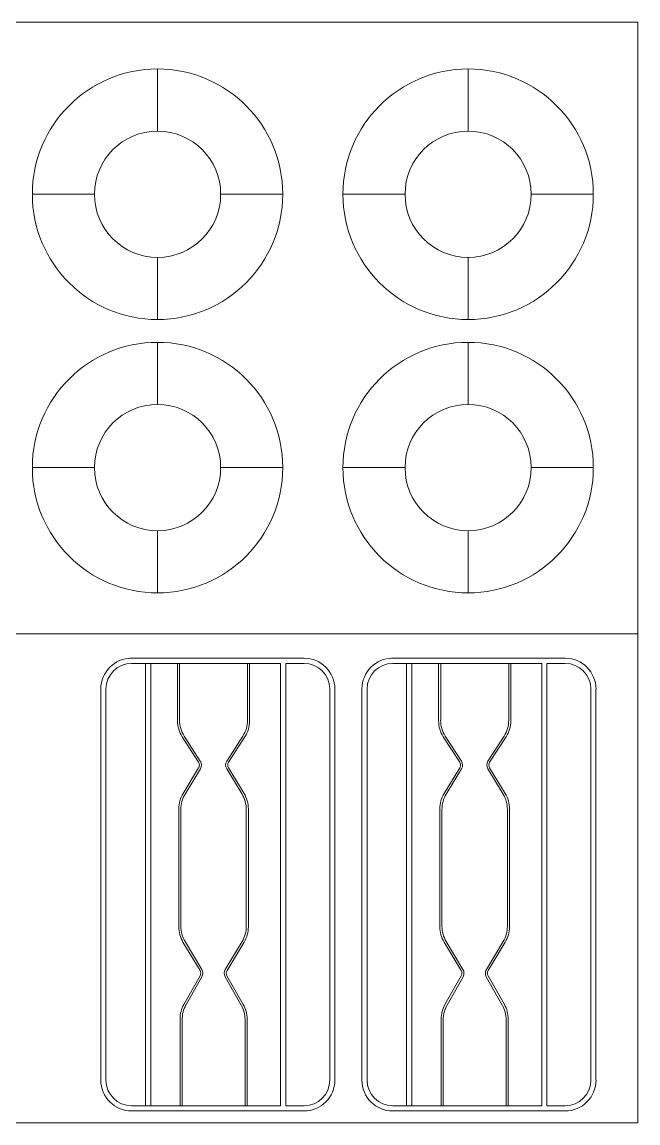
# Model space of a CAD drawing. Header units: inches. Extents: x -2770 to 3095, y -2847 to 3009.
# Drawn here: x 44.944 to 45.347, y 113.399 to 114.119 of the extents above; entities that cross this region are included whole.
import ezdxf

# ---------------------------------------------------------------- set-up
doc = ezdxf.new("R2010")
doc.units = ezdxf.units.IN
doc.header["$LTSCALE"] = 0.1
doc.header["$MEASUREMENT"] = 0
doc.layers.add('ARREDI attrezzature - furniture', color=175, linetype='Continuous', lineweight=9)

msp = doc.modelspace()

# ---------------------------------------------------------------- linework, layer by layer
at = {"layer": 'ARREDI attrezzature - furniture'}
for p, q in [((45.34737, 114.11897), (44.22346, 114.11897)), ((45.34737, 114.11897), (45.34737, 113.39897)), ((45.03302, 114.08826), (45.03302, 114.04762)), ((45.23622, 114.08826), (45.23622, 114.04762)), ((44.9511, 114.00634), (44.99173, 114.00634)), ((45.11494, 114.00634), (45.07431, 114.00634)), ((45.15429, 114.00634), (45.19493, 114.00634)), ((45.31814, 114.00634), (45.2775, 114.00634)), ((45.03302, 113.92441), (45.03302, 113.96505)), ((45.23622, 113.92441), (45.23622, 113.96505)), ((45.03302, 113.90949), (45.03302, 113.86886)), ((45.23622, 113.90949), (45.23622, 113.86886)), ((44.9511, 113.82757), (44.99173, 113.82757)), ((45.11494, 113.82757), (45.07431, 113.82757)), ((45.15429, 113.82757), (45.19493, 113.82757)), ((45.31814, 113.82757), (45.2775, 113.82757)), ((45.03302, 113.74565), (45.03302, 113.78628)), ((45.23622, 113.74565), (45.23622, 113.78628)), ((45.34737, 113.71897), (44.22346, 113.71897)), ((45.01515, 113.70294), (45.12886, 113.70294)), ((45.186, 113.70294), (45.29971, 113.70294)), ((45.01608, 113.69957), (45.11352, 113.69957)), ((45.02515, 113.69957), (45.02515, 113.4102)), ((45.02852, 113.69957), (45.02852, 113.4102)), ((45.04607, 113.66199), (45.04607, 113.69957)), ((45.04741, 113.6624), (45.04741, 113.69957)), ((45.09192, 113.6624), (45.09192, 113.69957)), ((45.09326, 113.66199), (45.09326, 113.69957)), ((45.11352, 113.69957), (45.11352, 113.4102)), ((45.11689, 113.69957), (45.12886, 113.69957)), ((45.11689, 113.69957), (45.11689, 113.4102)), ((45.18693, 113.69957), (45.28437, 113.69957)), ((45.196, 113.69957), (45.196, 113.4102)), ((45.19937, 113.69957), (45.19937, 113.4102)), ((45.21692, 113.66199), (45.21692, 113.69957)), ((45.21826, 113.6624), (45.21826, 113.69957)), ((45.26277, 113.6624), (45.26277, 113.69957)), ((45.26411, 113.66199), (45.26411, 113.69957)), ((45.28437, 113.69957), (45.28437, 113.4102)), ((45.28773, 113.69957), (45.28773, 113.4102)), ((45.28773, 113.69957), (45.29971, 113.69957)), ((44.99589, 113.42702), (44.99589, 113.68275)), ((44.99926, 113.42702), (44.99926, 113.68275)), ((45.14568, 113.68275), (45.14568, 113.42702)), ((45.14905, 113.68275), (45.14905, 113.42702)), ((45.16674, 113.42702), (45.16674, 113.68275)), ((45.1701, 113.42702), (45.1701, 113.68275)), ((45.31653, 113.68275), (45.31653, 113.42702)), ((45.31989, 113.68275), (45.31989, 113.42702)), ((45.05988, 113.63485), (45.04912, 113.65158)), ((45.06101, 113.63557), (45.05046, 113.65199)), ((45.07832, 113.63557), (45.08887, 113.65199)), ((45.07945, 113.63485), (45.0902, 113.65158)), ((45.23073, 113.63485), (45.21997, 113.65158)), ((45.23186, 113.63557), (45.22131, 113.65199)), ((45.24917, 113.63557), (45.25971, 113.65199)), ((45.2503, 113.63485), (45.26105, 113.65158)), ((45.04971, 113.61444), (45.05992, 113.63128)), ((45.05105, 113.61407), (45.06107, 113.63058)), ((45.08828, 113.61407), (45.07825, 113.63058)), ((45.08962, 113.61444), (45.0794, 113.63128)), ((45.22056, 113.61444), (45.23077, 113.63128)), ((45.2219, 113.61407), (45.23192, 113.63058)), ((45.25912, 113.61407), (45.2491, 113.63058)), ((45.26047, 113.61444), (45.25025, 113.63128)), ((45.04691, 113.5272), (45.04691, 113.60445)), ((45.04826, 113.52757), (45.04826, 113.60408)), ((45.09107, 113.52757), (45.09107, 113.60408)), ((45.09242, 113.5272), (45.09242, 113.60445)), ((45.21776, 113.5272), (45.21776, 113.60445)), ((45.21911, 113.52757), (45.21911, 113.60408)), ((45.26192, 113.52757), (45.26192, 113.60408)), ((45.26326, 113.5272), (45.26326, 113.60445)), ((45.06083, 113.49865), (45.04965, 113.51729)), ((45.06199, 113.49934), (45.051, 113.51767)), ((45.07734, 113.49934), (45.08833, 113.51767)), ((45.07849, 113.49865), (45.08967, 113.51729)), ((45.23168, 113.49865), (45.2205, 113.51729)), ((45.23284, 113.49934), (45.22185, 113.51767)), ((45.24819, 113.49934), (45.25918, 113.51767)), ((45.24934, 113.49865), (45.26052, 113.51729)), ((45.05024, 113.47649), (45.06088, 113.49526)), ((45.05159, 113.47613), (45.06205, 113.4946)), ((45.08774, 113.47613), (45.07728, 113.4946)), ((45.08909, 113.47649), (45.07845, 113.49526)), ((45.22109, 113.47649), (45.23173, 113.49526)), ((45.22244, 113.47613), (45.2329, 113.4946)), ((45.25859, 113.47613), (45.24813, 113.4946)), ((45.25993, 113.47649), (45.2493, 113.49526)), ((45.04774, 113.4102), (45.04774, 113.46699)), ((45.04909, 113.4102), (45.04909, 113.46664)), ((45.09024, 113.4102), (45.09024, 113.46664)), ((45.09159, 113.4102), (45.09159, 113.46699)), ((45.21859, 113.4102), (45.21859, 113.46699)), ((45.21994, 113.4102), (45.21994, 113.46664)), ((45.26109, 113.4102), (45.26109, 113.46664)), ((45.26244, 113.4102), (45.26244, 113.46699)), ((45.11352, 113.4102), (45.01608, 113.4102)), ((45.12886, 113.4102), (45.11689, 113.4102)), ((45.28437, 113.4102), (45.18693, 113.4102)), ((45.29971, 113.4102), (45.28773, 113.4102)), ((45.12886, 113.40683), (45.01608, 113.40683)), ((45.29971, 113.40683), (45.18693, 113.40683)), ((45.34737, 113.39897), (44.22346, 113.39897))]:
    msp.add_line(p, q, dxfattribs=at)
for centre, radius in [((45.03302, 114.00634), 0.08192), ((45.23622, 114.00634), 0.08192), ((45.03302, 114.00634), 0.04129), ((45.23622, 114.00634), 0.04129), ((45.03302, 113.82757), 0.08192), ((45.23622, 113.82757), 0.08192), ((45.03302, 113.82757), 0.04129), ((45.23622, 113.82757), 0.04129)]:
    msp.add_circle(centre, radius, dxfattribs=at)
for centre, radius, start, end in [((45.01608, 113.68275), 0.02019, 90, 180), ((45.12886, 113.68275), 0.02019, 0, 90), ((45.18693, 113.68275), 0.02019, 90, 180), ((45.29971, 113.68275), 0.02019, 0, 90), ((45.01608, 113.68275), 0.01682, 90, 180), ((45.12886, 113.68275), 0.01682, 0, 90), ((45.18693, 113.68275), 0.01682, 90, 180), ((45.29971, 113.68275), 0.01682, 0, 90), ((45.06533, 113.66199), 0.01926, 180, 212.72098), ((45.06667, 113.6624), 0.01926, 180, 212.72098), ((45.07266, 113.6624), 0.01926, 327.27902, 0), ((45.074, 113.66199), 0.01926, 327.27902, 0), ((45.23618, 113.66199), 0.01926, 180, 212.72098), ((45.23751, 113.6624), 0.01926, 180, 212.72098), ((45.24351, 113.6624), 0.01926, 327.27902, 0), ((45.24485, 113.66199), 0.01926, 327.27902, 0), ((45.05705, 113.63303), 0.00336, 328.75017, 32.72098), ((45.05705, 113.63303), 0.00471, 328.75017, 32.72098), ((45.08228, 113.63303), 0.00471, 147.27902, 211.24983), ((45.08228, 113.63303), 0.00336, 147.27902, 211.24983), ((45.2279, 113.63303), 0.00336, 328.75017, 32.72098), ((45.2279, 113.63303), 0.00471, 328.75017, 32.72098), ((45.25313, 113.63303), 0.00471, 147.27902, 211.24983), ((45.25313, 113.63303), 0.00336, 147.27902, 211.24983), ((45.06617, 113.60445), 0.01926, 148.75017, 180), ((45.06752, 113.60408), 0.01926, 148.75017, 180), ((45.07181, 113.60408), 0.01926, 0, 31.24983), ((45.07316, 113.60445), 0.01926, 0, 31.24983), ((45.23702, 113.60445), 0.01926, 148.75017, 180), ((45.23837, 113.60408), 0.01926, 148.75017, 180), ((45.24266, 113.60408), 0.01926, 0, 31.24983), ((45.24401, 113.60445), 0.01926, 0, 31.24983), ((45.06617, 113.5272), 0.01926, 180, 210.94994), ((45.06752, 113.52757), 0.01926, 180, 210.94994), ((45.07181, 113.52757), 0.01926, 329.05006, 0), ((45.07316, 113.5272), 0.01926, 329.05006, 0), ((45.23702, 113.5272), 0.01926, 180, 210.94994), ((45.23837, 113.52757), 0.01926, 180, 210.94994), ((45.24266, 113.52757), 0.01926, 329.05006, 0), ((45.24401, 113.5272), 0.01926, 329.05006, 0), ((45.05795, 113.49692), 0.00336, 330.47465, 30.94994), ((45.05795, 113.49692), 0.00471, 330.47465, 30.94994), ((45.08138, 113.49692), 0.00471, 149.05006, 209.52535), ((45.08138, 113.49692), 0.00336, 149.05006, 209.52535), ((45.2288, 113.49692), 0.00336, 330.47465, 30.94994), ((45.2288, 113.49692), 0.00471, 330.47465, 30.94994), ((45.25223, 113.49692), 0.00471, 149.05006, 209.52535), ((45.25223, 113.49692), 0.00336, 149.05006, 209.52535), ((45.067, 113.46699), 0.01926, 150.47465, 180), ((45.06835, 113.46664), 0.01926, 150.47465, 180), ((45.07098, 113.46664), 0.01926, 0, 29.52535), ((45.07233, 113.46699), 0.01926, 0, 29.52535), ((45.23785, 113.46699), 0.01926, 150.47465, 180), ((45.2392, 113.46664), 0.01926, 150.47465, 180), ((45.24183, 113.46664), 0.01926, 0, 29.52535), ((45.24318, 113.46699), 0.01926, 0, 29.52535), ((45.01608, 113.42702), 0.02019, 180, 270), ((45.01608, 113.42702), 0.01682, 180, 270), ((45.12886, 113.42702), 0.01682, 270, 0), ((45.12886, 113.42702), 0.02019, 270, 0), ((45.18693, 113.42702), 0.02019, 180, 270), ((45.18693, 113.42702), 0.01682, 180, 270), ((45.29971, 113.42702), 0.02019, 270, 0), ((45.29971, 113.42702), 0.01682, 270, 0)]:
    msp.add_arc(centre, radius, start, end, dxfattribs=at)

doc.saveas('drawing.dxf')
